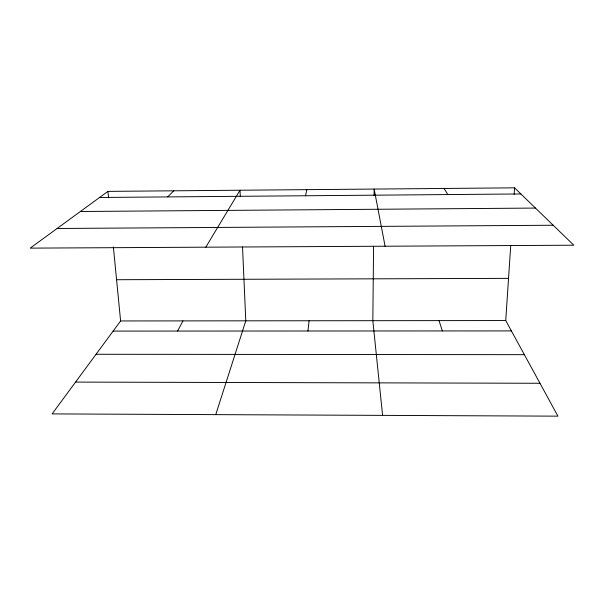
<?xml version="1.0" encoding="UTF-8"?>
<svg xmlns="http://www.w3.org/2000/svg" width="604" height="604" viewBox="0 0 604 604"><rect width="100%" height="100%" fill="white"/><g stroke="black" fill="none" stroke-linecap="round" stroke-linejoin="round"><path stroke-width="0.91" d="M373.582 246.221L372.834 320.686L382.596 415.378M374.087 195.636L374.155 189.067L385.088 246.221M113.371 246.938L120.604 320.958L52.11 413.906L557.937 416.156L505.729 320.55L510.735 245.481M514.147 194.337L514.578 187.844L107.942 191.377L30.2 248.131L573.8 245.209L514.578 187.844M307.957 331L309.074 320.754M305.556 195.756L306.817 189.648M215.749 414.638L245.79 320.822L242.521 246.923M177.576 331.06L182.967 320.89M205.798 247.187L240.014 190.23L240.301 196.745M167.693 196.904L173.718 190.811M99.592 197.478L520.897 193.959M80.385 211.498L535.469 208.078M57.116 228.486L553.189 225.247M116.572 279.72L508.545 278.361M120.604 320.958L505.729 320.55M113.129 331.09L511.384 330.909M96.044 354.276L524.363 354.669M75.553 382.09L539.984 383.276M444.083 188.456L447.798 194.571M439.025 320.618L442.37 330.939M107.942 191.377L108.577 197.84"/></g></svg>
